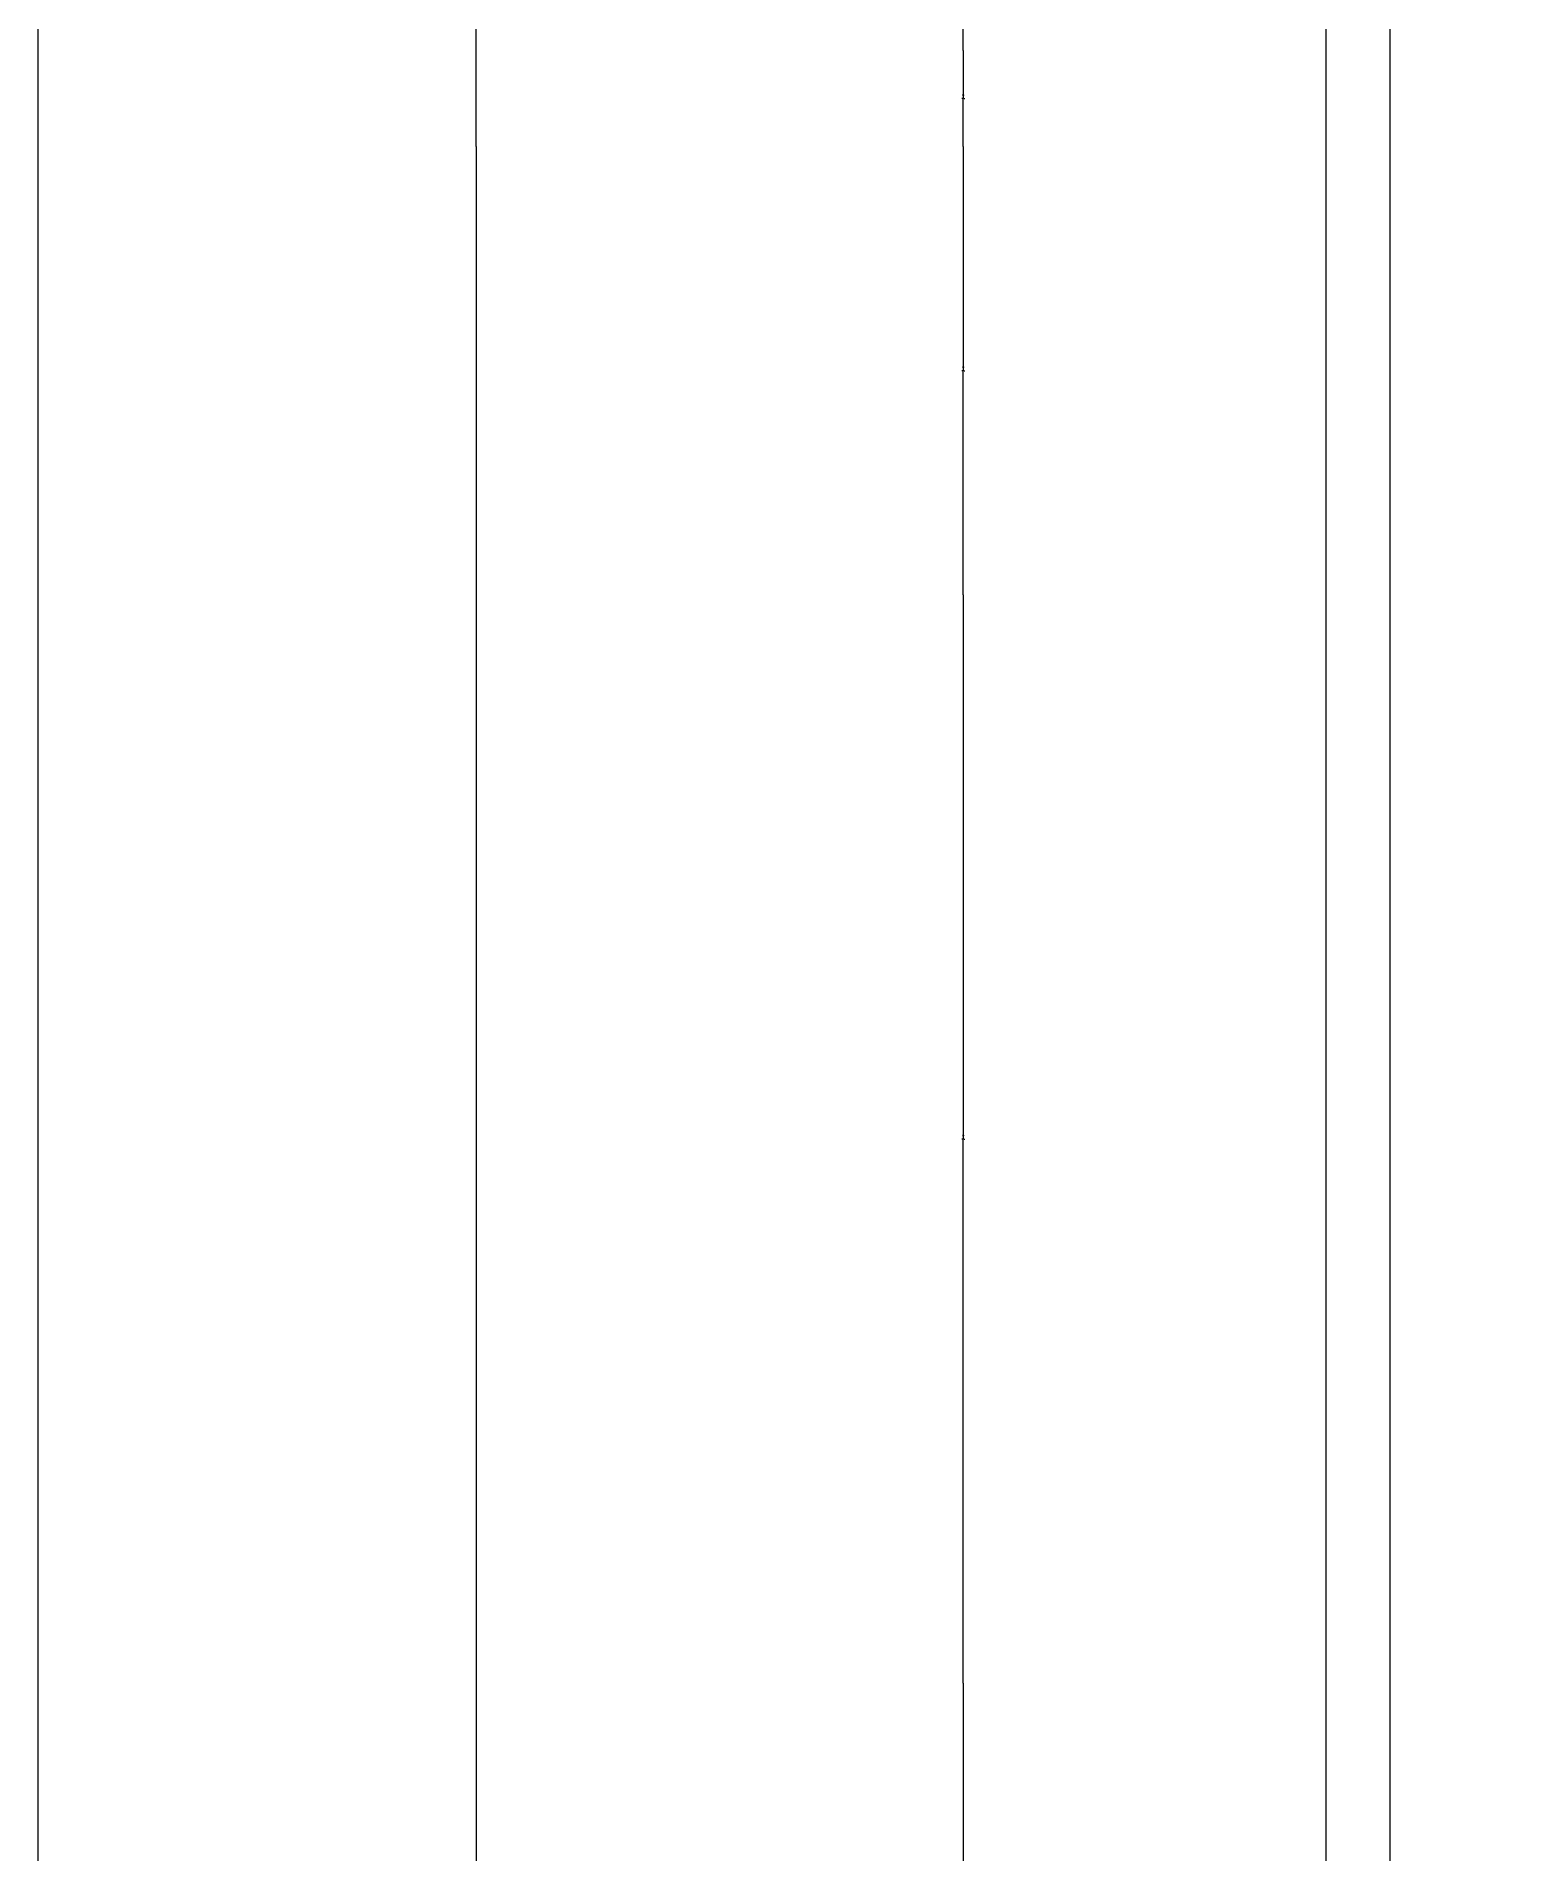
# Model space of a CAD drawing. Header units: metres. Extents: x 101 to 5257, y 290 to 7027.
# Drawn here: x 225 to 685, y 5612 to 6179 of the extents above; entities that cross this region are included whole.
import ezdxf

# ---------------------------------------------------------------- set-up
doc = ezdxf.new("R2010")
doc.units = ezdxf.units.M
for name, color, linetype in [('3', 3, 'Continuous'), ('4', 4, 'Continuous'), ('DIM', 3, 'Continuous')]:
    doc.layers.add(name, color=color, linetype=linetype)
doc.dimstyles.get("Standard").update_dxf_attribs({"dimtxt": 2.5, "dimasz": 2.5, "dimexe": 1.25, "dimexo": 0.625, "dimtad": 1, "dimcen": 2.5, "dimazin": 3, "dimtfac": 1, "dimtmove": 0, "dimatfit": 3})

# ---------------------------------------------------------------- blocks, each defined once
blk = doc.blocks.new('*D39')
for p, q in [((225.98, 6244.88), (225.98, 4994.88)), ((225.73, 4994.88), (225.48, 4994.88)), ((225.98, 3744.88), (225.98, 4994.88)), ((225.98, 4994.88), (225.98, 4994.88)), ((226.23, 4994.88), (226.48, 4994.88))]:
    blk.add_line(p, q)
at = {"layer": 'Defpoints'}
for p in [(225.98, 6244.88), (225.98, 4994.88), (225.98, 3744.88)]:
    blk.add_point(p, dxfattribs=at)
at = {"layer": 'DIM', "insert": (225.98, 4996.005), "char_height": 1, "attachment_point": 5}
blk.add_mtext('0', dxfattribs=at)
blk = doc.blocks.new('*D40')
for p, q in [((362.9, 6144.88), (362.9, 4944.88)), ((362.65, 4944.88), (362.4, 4944.88)), ((362.9, 3744.88), (362.9, 4944.88)), ((362.9, 4944.88), (362.9, 4944.88)), ((363.15, 4944.88), (363.4, 4944.88))]:
    blk.add_line(p, q)
at = {"layer": 'Defpoints'}
for p in [(362.9, 6144.88), (362.9, 4944.88), (362.9, 3744.88)]:
    blk.add_point(p, dxfattribs=at)
at = {"layer": 'DIM', "insert": (362.9, 4946.005), "char_height": 1, "attachment_point": 5}
blk.add_mtext('0', dxfattribs=at)
blk = doc.blocks.new('*D43')
for p, q in [((515.03, 5664.88), (515.03, 5574.87)), ((514.78, 5574.87), (514.53, 5574.87)), ((515.03, 5484.86), (515.03, 5574.87)), ((515.03, 5574.87), (515.03, 5574.87)), ((515.28, 5574.87), (515.53, 5574.87))]:
    blk.add_line(p, q)
at = {"layer": 'Defpoints'}
for p in [(515.03, 5664.88), (515.03, 5574.87), (515.03, 5484.86)]:
    blk.add_point(p, dxfattribs=at)
at = {"layer": 'DIM', "insert": (515.03, 5575.995), "char_height": 1, "attachment_point": 5}
blk.add_mtext('0', dxfattribs=at)
blk = doc.blocks.new('*D44')
for p, q in [((515.03, 6004.88), (515.03, 5834.88)), ((514.78, 5834.88), (514.53, 5834.88)), ((515.03, 5664.88), (515.03, 5834.88)), ((515.03, 5834.88), (515.03, 5834.88)), ((515.28, 5834.88), (515.53, 5834.88))]:
    blk.add_line(p, q)
at = {"layer": 'Defpoints'}
for p in [(515.03, 6004.88), (515.03, 5834.88), (515.03, 5664.88)]:
    blk.add_point(p, dxfattribs=at)
at = {"layer": 'DIM', "insert": (515.03, 5836.005), "char_height": 1, "attachment_point": 5}
blk.add_mtext('0', dxfattribs=at)
blk = doc.blocks.new('*D45')
for p, q in [((515.03, 6144.88), (515.03, 6074.88)), ((514.78, 6074.88), (514.53, 6074.88)), ((515.03, 6004.88), (515.03, 6074.88)), ((515.03, 6074.88), (515.03, 6074.88)), ((515.28, 6074.88), (515.53, 6074.88))]:
    blk.add_line(p, q)
at = {"layer": 'Defpoints'}
for p in [(515.03, 6144.88), (515.03, 6074.88), (515.03, 6004.88)]:
    blk.add_point(p, dxfattribs=at)
at = {"layer": 'DIM', "insert": (515.03, 6076.005), "char_height": 1, "attachment_point": 5}
blk.add_mtext('0', dxfattribs=at)
blk = doc.blocks.new('*D46')
for p, q in [((515.03, 6174.88), (515.03, 6159.88)), ((514.78, 6159.88), (514.53, 6159.88)), ((515.03, 6144.88), (515.03, 6159.88)), ((515.03, 6159.88), (515.03, 6159.88)), ((515.28, 6159.88), (515.53, 6159.88))]:
    blk.add_line(p, q)
at = {"layer": 'Defpoints'}
for p in [(515.03, 6174.88), (515.03, 6159.88), (515.03, 6144.88)]:
    blk.add_point(p, dxfattribs=at)
at = {"layer": 'DIM', "insert": (515.03, 6161.005), "char_height": 1, "attachment_point": 5}
blk.add_mtext('0', dxfattribs=at)
blk = doc.blocks.new('*D47')
for p, q in [((515.03, 6244.88), (515.03, 6209.88)), ((514.78, 6209.88), (514.53, 6209.88)), ((515.03, 6174.88), (515.03, 6209.88)), ((515.03, 6209.88), (515.03, 6209.88)), ((515.28, 6209.88), (515.53, 6209.88))]:
    blk.add_line(p, q)
at = {"layer": 'Defpoints'}
for p in [(515.03, 6244.88), (515.03, 6209.88), (515.03, 6174.88)]:
    blk.add_point(p, dxfattribs=at)
at = {"layer": 'DIM', "insert": (515.03, 6211.005), "char_height": 1, "attachment_point": 5}
blk.add_mtext('0', dxfattribs=at)
blk = doc.blocks.new('*D48')
for p, q in [((362.9, 6244.88), (362.9, 6194.88)), ((362.65, 6194.88), (362.4, 6194.88)), ((362.9, 6144.88), (362.9, 6194.88)), ((362.9, 6194.88), (362.9, 6194.88)), ((363.15, 6194.88), (363.4, 6194.88))]:
    blk.add_line(p, q)
at = {"layer": 'Defpoints'}
for p in [(362.9, 6244.88), (362.9, 6194.88), (362.9, 6144.88)]:
    blk.add_point(p, dxfattribs=at)
at = {"layer": 'DIM', "insert": (362.9, 6196.005), "char_height": 1, "attachment_point": 5}
blk.add_mtext('0', dxfattribs=at)

msp = doc.modelspace()

# ---------------------------------------------------------------- linework, layer by layer
at = {"layer": '3'}
msp.add_lwpolyline([(2608.3, 3744.88), (2608.3, 6224.88), (648.3, 6224.88), (648.3, 3744.88)], dxfattribs=at)
at = {"layer": '4'}
msp.add_lwpolyline([(2628.3, 3744.88), (2628.3, 6244.88), (628.3, 6244.88), (628.3, 3744.88)], dxfattribs=at)

# ---------------------------------------------------------------- dimensions: what is measured, and where the dimension line sits
at = {"layer": 'DIM'}
for base, p1, p2, picture, middle in [((225.98, 4994.88), (225.98, 6244.88), (225.98, 3744.88), '*D39', (225.98, 4996.005)), ((362.9, 6194.88), (362.9, 6244.88), (362.9, 6144.88), '*D48', (362.9, 6196.005)), ((515.03, 6209.88), (515.03, 6244.88), (515.03, 6174.88), '*D47', (515.03, 6211.005)), ((515.03, 6159.88), (515.03, 6174.88), (515.03, 6144.88), '*D46', (515.03, 6161.005)), ((362.9, 4944.88), (362.9, 6144.88), (362.9, 3744.88), '*D40', (362.9, 4946.005)), ((515.03, 6074.88), (515.03, 6144.88), (515.03, 6004.88), '*D45', (515.03, 6076.005)), ((515.03, 5834.88), (515.03, 6004.88), (515.03, 5664.88), '*D44', (515.03, 5836.005)), ((515.03, 5574.87), (515.03, 5664.88), (515.03, 5484.86), '*D43', (515.03, 5575.995))]:
    dim = msp.add_linear_dim(base=base, p1=p1, p2=p2, dimstyle='Standard', dxfattribs=at)
    dim.commit()
    dim.dimension.update_dxf_attribs({"geometry": picture, "text_midpoint": middle})

doc.saveas('drawing.dxf')
